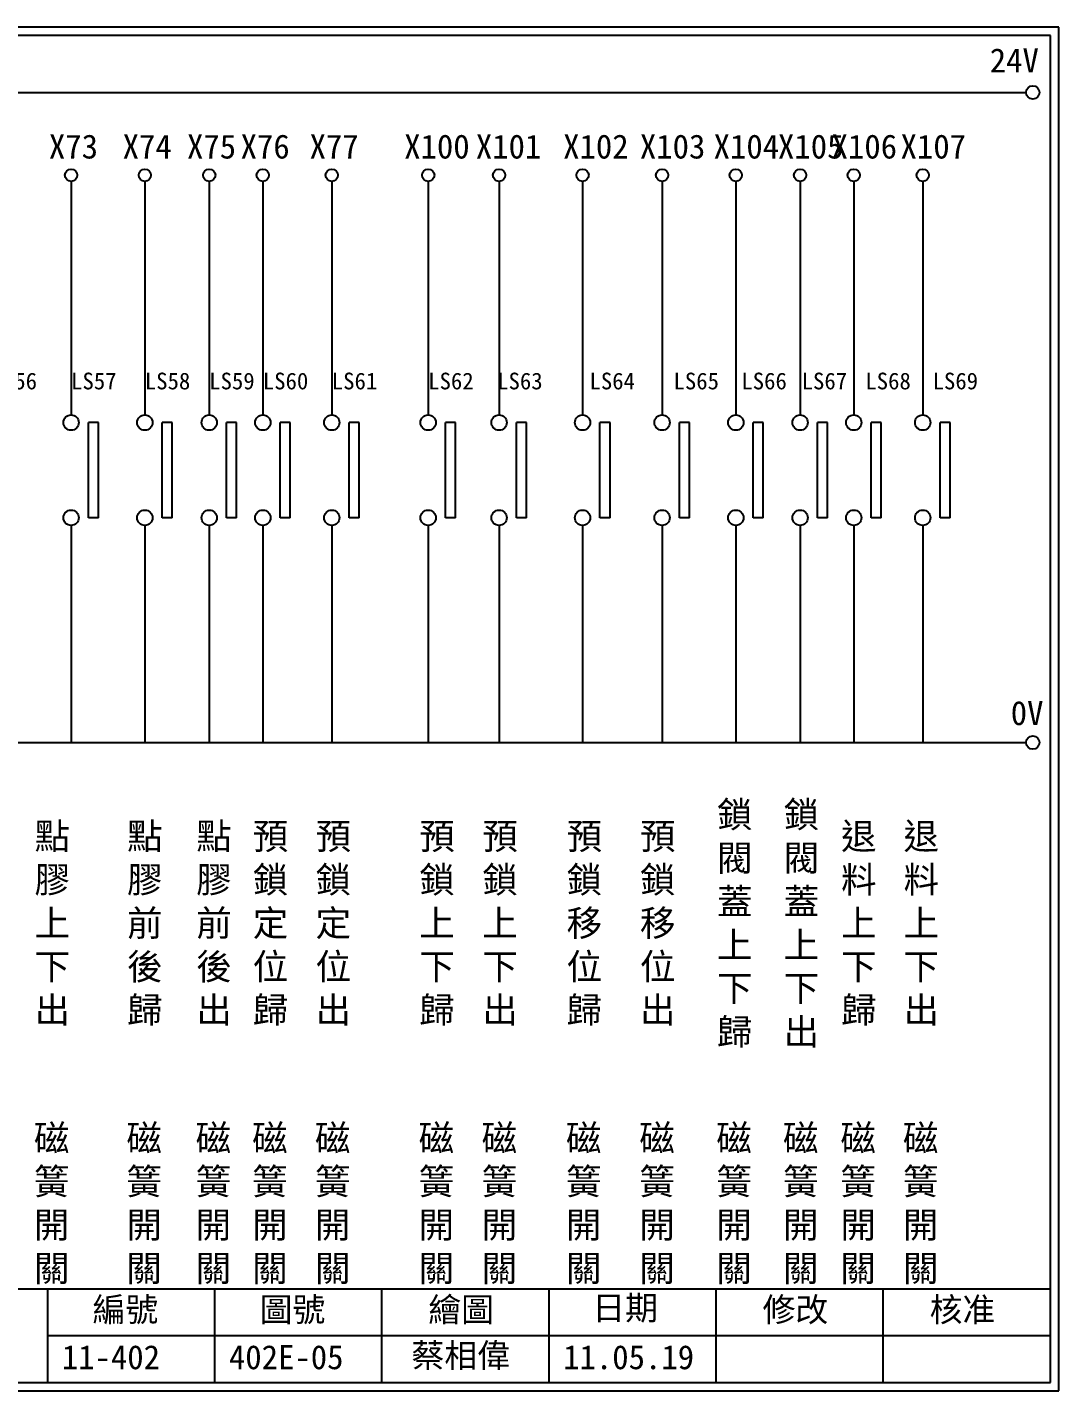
# Model space of a CAD drawing. Extents: x 325 to 612, y 3 to 207.
# Drawn here: x 458 to 612.3, y 3 to 207 of the extents above; entities that cross this region are included whole.
import ezdxf

# ---------------------------------------------------------------- set-up
doc = ezdxf.new("R2010")
doc.units = 0
doc.layers.get('0').update_dxf_attribs({"linetype": 'CONTINUOUS'})
doc.layers.add('圖框層', color=7, linetype='CONTINUOUS')
doc.layers.add('標尺寸層', color=3, linetype='CONTINUOUS')
doc.styles.add('CNS', font='romanc.shx', dxfattribs={"bigfont": 'chineset.shx'})
doc.styles.add('STSL', font='KAIU.TTF')

msp = doc.modelspace()

# ---------------------------------------------------------------- linework, layer by layer
for p, q in [((468.68, 147.83), (467.17, 147.83)), ((479.71, 147.83), (478.21, 147.83)), ((489.33, 147.83), (487.83, 147.83)), ((497.35, 147.83), (495.85, 147.83)), ((507.67, 147.83), (506.17, 147.83)), ((522.1, 147.83), (520.59, 147.83)), ((532.7, 147.83), (531.2, 147.83)), ((545.19, 147.83), (543.68, 147.83)), ((557.09, 147.83), (555.58, 147.83)), ((568.12, 147.83), (566.61, 147.83)), ((577.74, 147.83), (576.24, 147.83)), ((585.76, 147.83), (584.26, 147.83)), ((596.08, 147.83), (594.58, 147.83)), ((468.68, 133.6), (467.17, 133.6)), ((479.71, 133.6), (478.21, 133.6)), ((489.33, 133.6), (487.83, 133.6)), ((497.35, 133.6), (495.85, 133.6)), ((507.67, 133.6), (506.17, 133.6)), ((522.1, 133.6), (520.59, 133.6)), ((532.7, 133.6), (531.2, 133.6)), ((545.19, 133.6), (543.68, 133.6)), ((557.09, 133.6), (555.58, 133.6)), ((568.12, 133.6), (566.61, 133.6)), ((577.74, 133.6), (576.24, 133.6)), ((585.76, 133.6), (584.26, 133.6)), ((596.08, 133.6), (594.58, 133.6))]:
    msp.add_line(p, q)
for centre in [(608.44, 197.22), (608.44, 99.96)]:
    msp.add_circle(centre, 1)
at = {"layer": '圖框層', "color": 7}
for p, q in [((612.32, 206.97), (325.32, 206.97)), ((612.32, 3), (612.32, 206.97)), ((611.07, 205.72), (326.57, 205.72)), ((611.07, 4.25), (611.07, 205.72)), ((326.57, 18.25), (611.07, 18.25)), ((461.07, 4.25), (461.07, 18.25)), ((486.07, 4.25), (486.07, 18.25)), ((511.07, 4.25), (511.07, 18.25)), ((536.07, 4.25), (536.07, 18.25)), ((561.07, 4.25), (561.07, 18.25)), ((586.07, 4.25), (586.07, 18.25)), ((461.07, 11.25), (611.07, 11.25)), ((326.57, 4.25), (611.07, 4.25)), ((325.32, 3), (612.32, 3))]:
    msp.add_line(p, q, dxfattribs=at)
at = {"layer": '標尺寸層', "color": 7}
for p, q in [((329.84, 197.22), (607.44, 197.22)), ((464.57, 183.91), (464.57, 148.99)), ((475.6, 183.91), (475.6, 148.99)), ((485.23, 183.91), (485.23, 148.99)), ((493.25, 183.91), (493.25, 148.99)), ((503.57, 183.91), (503.57, 148.99)), ((517.99, 183.91), (517.99, 148.99)), ((528.59, 183.91), (528.59, 148.99)), ((541.08, 183.91), (541.08, 148.99)), ((552.98, 183.91), (552.98, 148.99)), ((564.01, 183.91), (564.01, 148.99)), ((573.63, 183.91), (573.63, 148.99)), ((581.65, 183.91), (581.65, 148.99)), ((591.97, 183.91), (591.97, 148.99)), ((467.17, 133.6), (467.17, 147.83)), ((468.68, 133.6), (468.68, 147.83)), ((478.21, 133.6), (478.21, 147.83)), ((479.71, 133.6), (479.71, 147.83)), ((487.83, 133.6), (487.83, 147.83)), ((489.33, 133.6), (489.33, 147.83)), ((495.85, 133.6), (495.85, 147.83)), ((497.35, 133.6), (497.35, 147.83)), ((506.17, 133.6), (506.17, 147.83)), ((507.67, 133.6), (507.67, 147.83)), ((520.59, 133.6), (520.59, 147.83)), ((522.1, 133.6), (522.1, 147.83)), ((531.2, 133.6), (531.2, 147.83)), ((532.7, 133.6), (532.7, 147.83)), ((543.68, 133.6), (543.68, 147.83)), ((545.19, 133.6), (545.19, 147.83)), ((555.58, 133.6), (555.58, 147.83)), ((557.09, 133.6), (557.09, 147.83)), ((566.61, 133.6), (566.61, 147.83)), ((568.12, 133.6), (568.12, 147.83)), ((576.24, 133.6), (576.24, 147.83)), ((577.74, 133.6), (577.74, 147.83)), ((584.26, 133.6), (584.26, 147.83)), ((585.76, 133.6), (585.76, 147.83)), ((594.58, 133.6), (594.58, 147.83)), ((596.08, 133.6), (596.08, 147.83)), ((464.57, 132.46), (464.57, 99.96)), ((464.57, 132.45), (464.57, 99.96)), ((475.6, 132.46), (475.6, 99.96)), ((475.6, 132.45), (475.6, 99.96)), ((485.23, 132.46), (485.23, 99.96)), ((485.23, 132.45), (485.23, 99.96)), ((493.25, 132.46), (493.25, 99.96)), ((493.25, 132.45), (493.25, 99.96)), ((503.57, 132.46), (503.57, 99.96)), ((503.57, 132.45), (503.57, 99.96)), ((517.99, 132.45), (517.99, 99.96)), ((528.59, 132.46), (528.59, 99.96)), ((528.59, 132.45), (528.59, 99.96)), ((541.08, 132.46), (541.08, 99.96)), ((541.08, 132.45), (541.08, 99.96)), ((552.98, 132.46), (552.98, 99.96)), ((552.98, 132.45), (552.98, 99.96)), ((564.01, 132.46), (564.01, 99.96)), ((564.01, 132.45), (564.01, 99.96)), ((573.63, 132.46), (573.63, 99.96)), ((573.63, 132.45), (573.63, 99.96)), ((581.65, 132.46), (581.65, 99.96)), ((581.65, 132.45), (581.65, 99.96)), ((591.97, 132.46), (591.97, 99.96)), ((591.97, 132.45), (591.97, 99.96)), ((330.05, 99.96), (607.44, 99.96))]:
    msp.add_line(p, q, dxfattribs=at)
for centre, radius in [((464.57, 184.83), 0.92), ((475.6, 184.83), 0.92), ((485.23, 184.83), 0.92), ((493.25, 184.83), 0.92), ((503.57, 184.83), 0.92), ((517.99, 184.83), 0.92), ((528.59, 184.83), 0.92), ((541.08, 184.83), 0.92), ((552.98, 184.83), 0.92), ((564.01, 184.83), 0.92), ((573.63, 184.83), 0.92), ((581.65, 184.83), 0.92), ((591.97, 184.83), 0.92), ((464.57, 147.83), 1.15), ((475.6, 147.83), 1.15), ((485.23, 147.83), 1.15), ((493.25, 147.83), 1.15), ((503.57, 147.83), 1.15), ((517.99, 147.83), 1.15), ((528.59, 147.83), 1.15), ((541.08, 147.83), 1.15), ((552.98, 147.83), 1.15), ((564.01, 147.83), 1.15), ((573.63, 147.83), 1.15), ((581.65, 147.83), 1.15), ((591.97, 147.83), 1.15), ((464.57, 133.6), 1.15), ((475.6, 133.6), 1.15), ((485.23, 133.6), 1.15), ((493.25, 133.6), 1.15), ((503.57, 133.6), 1.15), ((517.99, 133.6), 1.15), ((528.59, 133.6), 1.15), ((541.08, 133.6), 1.15), ((552.98, 133.6), 1.15), ((564.01, 133.6), 1.15), ((573.63, 133.6), 1.15), ((581.65, 133.6), 1.15), ((591.97, 133.6), 1.15)]:
    msp.add_circle(centre, radius, dxfattribs=at)

# ---------------------------------------------------------------- texts
at = {"layer": '圖框層', "color": 4, "style": 'STSL'}
for s, height, p in [('24V', 3.6, (602, 200.22)), ('X73', 3.6, (461.25, 187.33)), ('X74', 3.6, (472.28, 187.33)), ('X75', 3.6, (481.91, 187.33)), ('X76', 3.6, (489.93, 187.33)), ('X77', 3.6, (500.25, 187.33)), ('X100', 3.6, (514.4, 187.33)), ('X101', 3.6, (525.12, 187.33)), ('X102', 3.6, (538.18, 187.33)), ('X103', 3.6, (549.66, 187.33)), ('X104', 3.6, (560.69, 187.33)), ('X105', 3.6, (570.32, 187.33)), ('X106', 3.6, (578.34, 187.33)), ('X107', 3.6, (588.66, 187.33)), ('LS56', 2.5, (452.67, 152.8)), ('LS57', 2.5, (464.57, 152.8)), ('LS58', 2.5, (475.6, 152.8)), ('LS59', 2.5, (485.23, 152.8)), ('LS60', 2.5, (493.25, 152.8)), ('LS61', 2.5, (503.57, 152.8)), ('LS62', 2.5, (517.99, 152.8)), ('LS63', 2.5, (528.31, 152.8)), ('LS64', 2.5, (542.12, 152.8)), ('LS65', 2.5, (554.69, 152.8)), ('LS66', 2.5, (564.84, 152.8)), ('LS67', 2.5, (573.86, 152.8)), ('LS68', 2.5, (583.39, 152.8)), ('LS69', 2.5, (593.45, 152.8)), ('0V', 3.6, (605.14, 102.58)), ('編號', 3.6, (467.78, 13.34)), ('圖號', 3.6, (492.78, 13.34)), ('繪圖', 3.6, (518.01, 13.34)), ('日期', 3.6, (542.54, 13.59)), ('修改', 3.6, (568.01, 13.34)), ('核准', 3.6, (593.01, 13.34)), ('蔡相偉', 3.6, (515.5, 6.47)), ('11-402', 3.6, (463.18, 6.22)), ('402E-05', 3.6, (488.18, 6.22)), ('11.05.19', 3.6, (538.18, 6.22))]:
    msp.add_text(s, height=height, dxfattribs=at).set_placement(p)
at = {"layer": '標尺寸層', "color": 7, "char_height": 3.9, "width": 4.9608, "attachment_point": 5, "style": 'CNS'}
for s, insert in [('{\\fDFKai-SB|b0|i0|c136|p65;鎖閥蓋上下歸}', (563.85, 72.75)), ('{\\fDFKai-SB|b0|i0|c136|p65;鎖閥蓋上下出}', (573.82, 72.75)), ('{\\fDFKai-SB|b0|i0|c136|p65;點膠上下出}', (461.76, 72.75)), ('{\\fDFKai-SB|b0|i0|c136|p65;點膠前後歸}', (475.6, 72.75)), ('{\\fDFKai-SB|b0|i0|c136|p65;點膠前後出}', (485.95, 72.75)), ('{\\fDFKai-SB|b0|i0|c136|p65;預鎖定位歸}', (494.4, 72.75)), ('{\\fDFKai-SB|b0|i0|c136|p65;預鎖定位出}', (503.8, 72.75)), ('{\\fDFKai-SB|b0|i0|c136|p65;預鎖上下歸}', (519.31, 72.75)), ('{\\fDFKai-SB|b0|i0|c136|p65;預鎖上下出}', (528.74, 72.75)), ('{\\fDFKai-SB|b0|i0|c136|p65;預鎖移位歸}', (541.35, 72.75)), ('{\\fDFKai-SB|b0|i0|c136|p65;預鎖移位出}', (552.33, 72.75)), ('{\\fDFKai-SB|b0|i0|c136|p65;退料上下歸}', (582.41, 72.75)), ('{\\fDFKai-SB|b0|i0|c136|p65;退料上下出}', (591.76, 72.75)), ('{\\fDFKai-SB|b0|i0|c136|p65;磁簧開關}', (461.66, 30.85)), ('{\\fDFKai-SB|b0|i0|c136|p65;磁簧開關}', (475.5, 30.85)), ('{\\fDFKai-SB|b0|i0|c136|p65;磁簧開關}', (485.85, 30.85)), ('{\\fDFKai-SB|b0|i0|c136|p65;磁簧開關}', (494.31, 30.85)), ('{\\fDFKai-SB|b0|i0|c136|p65;磁簧開關}', (503.7, 30.85)), ('{\\fDFKai-SB|b0|i0|c136|p65;磁簧開關}', (519.21, 30.85)), ('{\\fDFKai-SB|b0|i0|c136|p65;磁簧開關}', (528.64, 30.85)), ('{\\fDFKai-SB|b0|i0|c136|p65;磁簧開關}', (541.25, 30.85)), ('{\\fDFKai-SB|b0|i0|c136|p65;磁簧開關}', (552.23, 30.85)), ('{\\fDFKai-SB|b0|i0|c136|p65;磁簧開關}', (563.75, 30.85)), ('{\\fDFKai-SB|b0|i0|c136|p65;磁簧開關}', (573.72, 30.85)), ('{\\fDFKai-SB|b0|i0|c136|p65;磁簧開關}', (582.31, 30.85)), ('{\\fDFKai-SB|b0|i0|c136|p65;磁簧開關}', (591.66, 30.85))]:
    msp.add_mtext(s, dxfattribs=dict(at, insert=insert))

doc.saveas('drawing.dxf')
